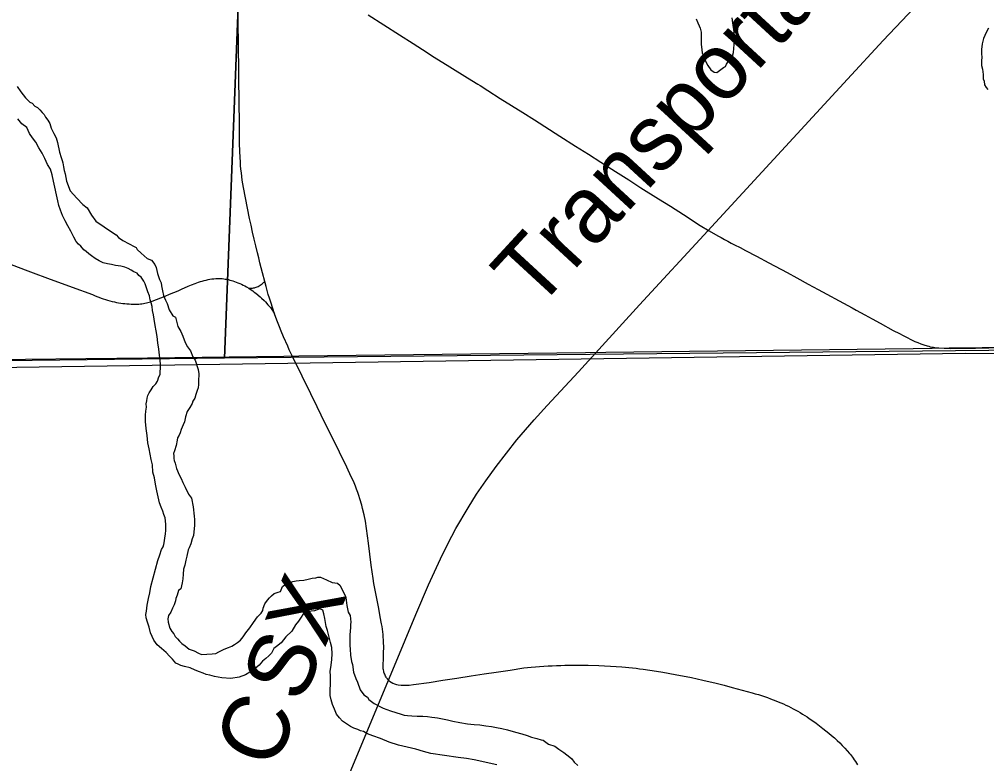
# Model space of a CAD drawing. Extents: x 0 to 34, y 0 to 23.3.
# Drawn here: x 5.259 to 6.084, y 18.802 to 19.437 of the extents above; entities that cross this region are included whole.
import ezdxf

# ---------------------------------------------------------------- set-up
doc = ezdxf.new("R2010")
doc.units = 0
for name, color, linetype in [('GM_X_City_Street', 7, 'Continuous'), ('GM_X_Corporation', 7, 'Continuous'), ('GM_X_Major_River', 7, 'Continuous'), ('GM_X_Minor_Lake', 7, 'Continuous'), ('GM_X_Minor_River', 7, 'Continuous'), ('GM_X_Rail_Line', 7, 'Continuous'), ('GM_X_Rail_Line_Text', 7, 'Continuous')]:
    doc.layers.add(name, color=color, linetype=linetype)

msp = doc.modelspace()

# ---------------------------------------------------------------- linework, layer by layer
at = {"layer": 'GM_X_City_Street'}
for points in [[(5.4919, 19.1494), (5.4904, 19.15245), (5.48914, 19.15528), (5.48783, 19.15825), (5.48428, 19.16626), (5.48218, 19.17109), (5.48072, 19.17477), (5.47909, 19.17901), (5.47778, 19.18273), (5.47658, 19.18605), (5.47328, 19.19597), (5.47224, 19.19925), (5.47124, 19.20254), (5.47028, 19.20585), (5.46937, 19.20916), (5.46823, 19.2135), (5.46621, 19.22096), (5.46511, 19.22522), (5.46406, 19.22947), (5.46306, 19.23375), (5.46208, 19.23802), (5.46062, 19.24388), (5.4592, 19.24975), (5.45783, 19.25564), (5.45652, 19.26154), (5.45525, 19.26744), (5.45347, 19.27617), (5.45174, 19.28492), (5.45005, 19.29367), (5.44954, 19.29682), (5.44906, 19.29998), (5.44864, 19.30315), (5.44826, 19.30632), (5.44793, 19.30949), (5.44764, 19.31267), (5.44739, 19.31586), (5.44718, 19.31904), (5.44672, 19.33103), (5.44654, 19.3478), (5.4462, 19.38694), (5.44602, 19.3986), (5.44593, 19.40958), (5.4458, 19.41891), (5.44558, 19.43147), (5.44588, 19.48928)], [(5.55657, 19.44119), (5.58338, 19.42403), (5.5949, 19.41672), (5.60294, 19.41158), (5.61286, 19.4051), (5.62622, 19.39671), (5.64133, 19.38724), (5.65004, 19.38196), (5.65218, 19.38079), (5.65865, 19.37653), (5.66913, 19.36978), (5.68841, 19.35766), (5.69835, 19.35141), (5.72008, 19.3375), (5.73349, 19.32915), (5.74445, 19.32222), (5.75505, 19.3154), (5.76762, 19.30749), (5.77891, 19.30024), (5.78931, 19.29355), (5.8044, 19.28406), (5.81469, 19.27769), (5.82555, 19.27063), (5.83992, 19.2614), (5.84752, 19.2569), (5.85497, 19.25254), (5.85777, 19.25095), (5.8606, 19.24938), (5.86345, 19.24786), (5.86631, 19.24637), (5.8692, 19.24491), (5.87398, 19.24244), (5.87853, 19.24009), (5.88798, 19.23506), (5.89849, 19.2294), (5.91411, 19.2211), (5.92241, 19.21654), (5.93217, 19.21125), (5.94059, 19.20672), (5.96585, 19.19306), (5.96953, 19.19108), (5.9732, 19.18909), (5.97686, 19.18707), (5.98051, 19.18503), (5.98674, 19.18167), (5.99365, 19.17786), (6.00471, 19.1718), (6.00993, 19.16907), (6.01322, 19.16733), (6.01653, 19.16563), (6.01986, 19.16397), (6.02321, 19.16235), (6.02578, 19.16132), (6.02836, 19.16035), (6.03095, 19.15943), (6.03357, 19.15856), (6.03497, 19.15819), (6.03638, 19.15787), (6.0378, 19.15758), (6.03922, 19.15733), (6.04022, 19.15719)], [(5.24439, 19.2309), (5.26383, 19.22351), (5.27067, 19.22095), (5.28272, 19.21645), (5.30386, 19.20864), (5.32116, 19.20234), (5.32296, 19.20155), (5.32478, 19.20079), (5.32662, 19.20007), (5.32848, 19.19939), (5.33034, 19.19874), (5.33222, 19.19813), (5.33411, 19.19756), (5.33601, 19.19702), (5.33792, 19.19653), (5.33985, 19.19607), (5.34177, 19.19566), (5.34352, 19.19533), (5.34528, 19.19505), (5.34704, 19.19481), (5.34881, 19.1946), (5.35058, 19.19444), (5.35236, 19.19432), (5.35414, 19.19423), (5.36077, 19.19431), (5.36206, 19.19442), (5.36335, 19.19456), (5.36463, 19.19476), (5.3659, 19.19498), (5.36717, 19.19525), (5.36843, 19.19555), (5.36967, 19.19589), (5.37091, 19.19627), (5.37213, 19.19668), (5.37585, 19.19812), (5.37956, 19.19957), (5.38326, 19.20106), (5.38695, 19.20257), (5.39064, 19.20411), (5.3943, 19.20568), (5.39717, 19.20697), (5.40293, 19.20946), (5.40584, 19.21064), (5.40876, 19.2118), (5.4117, 19.21292), (5.41329, 19.21344), (5.4149, 19.21392), (5.41653, 19.21435), (5.41816, 19.21475), (5.4198, 19.21511), (5.42145, 19.21542), (5.42311, 19.2157), (5.42477, 19.21593), (5.42645, 19.21612), (5.43185, 19.21596), (5.43319, 19.21581), (5.43453, 19.21562), (5.43587, 19.21539), (5.43719, 19.21512), (5.43851, 19.2148), (5.43981, 19.21445), (5.4411, 19.21406), (5.44389, 19.21307), (5.44539, 19.21248), (5.44686, 19.21184), (5.44832, 19.21117), (5.44976, 19.21047), (5.45118, 19.20973), (5.45258, 19.20894), (5.45452, 19.20777), (5.45665, 19.20637), (5.45796, 19.20544), (5.45925, 19.20448), (5.4605, 19.20349), (5.4642, 19.20044), (5.46539, 19.19938), (5.46771, 19.19718), (5.46882, 19.19604), (5.47097, 19.19368), (5.472, 19.19246), (5.473, 19.19123), (5.47491, 19.18867), (5.47582, 19.18737), (5.47658, 19.18605)], [(5.45452, 19.20777), (5.45782, 19.20792), (5.45858, 19.20804), (5.45939, 19.2082), (5.46017, 19.20841), (5.46095, 19.20866), (5.46172, 19.20894), (5.46252, 19.20928), (5.46336, 19.20976), (5.46423, 19.2103), (5.46508, 19.21087), (5.4659, 19.21148), (5.46671, 19.21212), (5.46753, 19.21288), (5.46823, 19.2135)], [(6.04022, 19.15719), (6.04209, 19.15696), (6.04353, 19.15683), (6.04829, 19.1565), (6.05354, 19.15638), (6.0627, 19.1565), (6.07482, 19.15672), (6.0864, 19.15694)], [(5.57482, 18.87249), (5.57293, 18.87435), (5.57226, 18.87519), (5.57181, 18.87584), (5.57137, 18.87666), (5.57096, 18.87749), (5.5706, 18.87835), (5.57027, 18.87922), (5.56998, 18.8801), (5.56974, 18.881), (5.56953, 18.8819), (5.56936, 18.88282), (5.56924, 18.88374), (5.56963, 18.8939), (5.56973, 18.89618), (5.5698, 18.90156), (5.56967, 18.90533), (5.56955, 18.90762), (5.56939, 18.9099), (5.56919, 18.91218), (5.56895, 18.91445), (5.56867, 18.91672), (5.56834, 18.91899), (5.56796, 18.92124), (5.56689, 18.92719), (5.5656, 18.93437), (5.56382, 18.94284), (5.56219, 18.95134), (5.56143, 18.9556), (5.56071, 18.95987), (5.55903, 18.97132), (5.5567, 18.99026), (5.55588, 18.99645), (5.55503, 19.00262), (5.55414, 19.0088), (5.55301, 19.01435), (5.55172, 19.01987), (5.55102, 19.02262), (5.54952, 19.02808), (5.5486, 19.03081), (5.54764, 19.03351), (5.54663, 19.0362), (5.54557, 19.03887), (5.54446, 19.04153), (5.54331, 19.04416), (5.54212, 19.04678), (5.53832, 19.05494), (5.53205, 19.0677), (5.526, 19.08003), (5.51989, 19.09243), (5.513, 19.10647), (5.50745, 19.11775), (5.50007, 19.13277), (5.4919, 19.1494)], [(5.57482, 18.87249), (5.57628, 18.87141), (5.57766, 18.87063), (5.57911, 18.86998), (5.58062, 18.8695), (5.58217, 18.86917), (5.58477, 18.86885), (5.59153, 18.86899), (5.59527, 18.86941), (5.60868, 18.8713), (5.62036, 18.8731), (5.63222, 18.87491), (5.64442, 18.87679), (5.65564, 18.87851), (5.6659, 18.88008), (5.67759, 18.88187), (5.68927, 18.88367), (5.69562, 18.88445), (5.69922, 18.88474), (5.70283, 18.885), (5.70643, 18.88522), (5.71004, 18.8854), (5.71365, 18.88554), (5.71726, 18.88565), (5.72083, 18.88581), (5.7244, 18.88592), (5.72797, 18.88599), (5.74434, 18.88591), (5.75347, 18.88571), (5.75835, 18.88549), (5.76323, 18.88524), (5.76811, 18.88494), (5.77298, 18.8846), (5.77603, 18.88438), (5.77908, 18.8841), (5.78212, 18.88379), (5.78517, 18.88343), (5.7882, 18.88302), (5.79123, 18.88257), (5.79686, 18.88174), (5.80249, 18.88085), (5.8081, 18.87991), (5.81843, 18.87811), (5.82314, 18.87726), (5.82785, 18.87636), (5.83254, 18.87542), (5.84214, 18.87323), (5.85345, 18.87066), (5.86041, 18.86885), (5.86735, 18.86701), (5.88425, 18.86233), (5.88692, 18.86163), (5.88957, 18.86087), (5.89221, 18.86007), (5.89484, 18.85922), (5.89744, 18.85832), (5.90004, 18.85737), (5.90224, 18.85656), (5.90444, 18.85571), (5.90662, 18.85483), (5.90878, 18.8539), (5.91093, 18.85295), (5.91307, 18.85195), (5.91518, 18.85092), (5.91932, 18.84881), (5.92334, 18.84663), (5.92532, 18.84549), (5.92728, 18.84432), (5.92923, 18.84311), (5.93115, 18.84187), (5.93305, 18.8406), (5.93601, 18.83851), (5.93895, 18.83638), (5.94185, 18.83421), (5.94472, 18.83199), (5.94719, 18.83001), (5.94963, 18.82799), (5.95205, 18.82595), (5.95444, 18.82387), (5.95681, 18.82177), (5.959, 18.8196), (5.96116, 18.81741), (5.96329, 18.81519), (5.96539, 18.81294), (5.96745, 18.81066), (5.9685, 18.80935), (5.97052, 18.80664), (5.97149, 18.80525), (5.97242, 18.80385), (5.97332, 18.80242), (5.97419, 18.80097)]]:
    msp.add_lwpolyline(points, dxfattribs=at)
at = {"layer": 'GM_X_Corporation'}
for points in [[(5.45957, 19.80759), (5.43395, 19.14795), (5.24646, 19.14582), (4.78713, 19.13995), (4.45259, 19.14027), (4.47622, 19.814)], [(6.42152, 19.79862), (6.3857, 19.15751), (6.17129, 19.1555), (5.68952, 19.15067), (5.43395, 19.14795), (5.45957, 19.80759)]]:
    msp.add_lwpolyline(points, close=True, dxfattribs=at)
for points in [[(5.24551, 19.147), (5.26411, 19.14723), (5.3154, 19.14785), (5.36812, 19.14849), (5.48464, 19.1499), (5.49736, 19.15006), (5.74211, 19.15303), (5.75935, 19.15324), (6.02184, 19.15642), (6.03783, 19.15669), (6.05234, 19.1568), (6.08065, 19.15718), (6.09974, 19.15731)], [(6.23604, 19.15166), (6.06613, 19.15209), (5.23691, 19.1397), (5.23636, 18.70079), (5.13711, 18.74297), (5.02141, 18.79476), (4.92447, 18.83583), (4.81911, 18.88057), (4.75344, 18.90995), (4.69763, 18.93874), (4.36556, 19.14119), (4.30853, 19.14086), (4.23217, 19.14046), (3.98447, 19.13892), (3.7645, 19.13876), (3.76259, 18.61079), (3.76116, 18.48429), (3.75759, 17.7551), (3.75472, 17.67325), (3.74851, 17.16605), (3.7478, 16.91973), (3.74851, 16.49941)]]:
    msp.add_lwpolyline(points, dxfattribs=at)
at = {"layer": 'GM_X_Major_River'}
for points in [[(5.25696, 19.38008), (5.26006, 19.37556), (5.26392, 19.37028), (5.26776, 19.36653), (5.26967, 19.36579), (5.27198, 19.36316), (5.27427, 19.36205), (5.27619, 19.36017), (5.27812, 19.35792), (5.28004, 19.35604), (5.28121, 19.35377), (5.28314, 19.35114), (5.28469, 19.3485), (5.28589, 19.34433), (5.28822, 19.3398), (5.29017, 19.33602), (5.29136, 19.33224), (5.29298, 19.3239)], [(5.36714, 19.10896), (5.36748, 19.11162), (5.36783, 19.11391), (5.36856, 19.1162), (5.36967, 19.11849), (5.37115, 19.12117), (5.37301, 19.12385), (5.37526, 19.12616), (5.37675, 19.12846), (5.37784, 19.13227), (5.37895, 19.13418), (5.37892, 19.13646), (5.37926, 19.13951), (5.37921, 19.14331), (5.37791, 19.15583), (5.37708, 19.16114), (5.37625, 19.16645), (5.37543, 19.17138), (5.37461, 19.17593), (5.37378, 19.18124), (5.37335, 19.18504), (5.37254, 19.18883), (5.37212, 19.19224), (5.37132, 19.19527), (5.37053, 19.19792), (5.36972, 19.20133), (5.36854, 19.20474), (5.36736, 19.20815), (5.36617, 19.21155), (5.36501, 19.21382), (5.36268, 19.21721), (5.36077, 19.2187), (5.35923, 19.22059), (5.35655, 19.2217), (5.35426, 19.22319), (5.35158, 19.22467), (5.34891, 19.22578), (5.34549, 19.2265), (5.34092, 19.2272), (5.3375, 19.22792), (5.33408, 19.22864), (5.33027, 19.22935), (5.32683, 19.23121), (5.32339, 19.23307), (5.32033, 19.23531), (5.31803, 19.23718), (5.31573, 19.23905), (5.31381, 19.24055), (5.31111, 19.24356), (5.30919, 19.24543), (5.30726, 19.24769), (5.30532, 19.25147), (5.3026, 19.25637), (5.30026, 19.2609), (5.29792, 19.26544), (5.29559, 19.26997), (5.29401, 19.27451), (5.29244, 19.27829), (5.29163, 19.28246), (5.288, 19.29913), (5.28679, 19.30444), (5.28521, 19.30936), (5.28288, 19.31351), (5.28054, 19.31842), (5.2782, 19.32296), (5.27548, 19.32748), (5.27276, 19.33239), (5.27006, 19.33616), (5.26735, 19.33992), (5.26501, 19.34484), (5.26079, 19.3482), (5.25733, 19.35234)], [(5.29298, 19.3239), (5.29456, 19.31936), (5.29536, 19.31671), (5.29576, 19.31481), (5.29657, 19.3114), (5.29698, 19.30837), (5.29778, 19.30534), (5.299, 19.29927), (5.30214, 19.29095), (5.30792, 19.28456), (5.31292, 19.2793), (5.31676, 19.27631), (5.32025, 19.27027), (5.32411, 19.265), (5.33828, 19.25529), (5.34134, 19.25343), (5.34327, 19.25117), (5.34709, 19.24856), (5.35245, 19.24559), (5.35665, 19.24336), (5.35856, 19.24262), (5.35934, 19.24073), (5.36279, 19.23773), (5.36779, 19.23323), (5.3716, 19.23176), (5.3743, 19.22799), (5.37548, 19.22535), (5.37668, 19.22042), (5.37827, 19.21512), (5.37982, 19.21248), (5.38023, 19.20982), (5.38105, 19.20565), (5.38186, 19.20148), (5.38343, 19.1977), (5.38499, 19.19468), (5.38657, 19.18938), (5.38968, 19.1841), (5.39197, 19.18299), (5.39397, 19.17503), (5.39668, 19.17088), (5.39825, 19.16672), (5.40022, 19.16143), (5.40217, 19.15765), (5.40487, 19.15426), (5.40683, 19.14935), (5.40877, 19.14633), (5.41153, 19.13838), (5.41196, 19.13459), (5.41166, 19.12851), (5.41169, 19.12547), (5.41135, 19.1228), (5.41062, 19.12051), (5.40953, 19.11708), (5.40843, 19.11403), (5.40695, 19.11135), (5.40621, 19.10944), (5.40436, 19.106), (5.40213, 19.10255), (5.40067, 19.09797), (5.39959, 19.09378), (5.39848, 19.0911), (5.39702, 19.08729), (5.39592, 19.08423), (5.39519, 19.08232), (5.3937, 19.08002), (5.39334, 19.07812), (5.39264, 19.07355), (5.39119, 19.06897), (5.39046, 19.06668), (5.39048, 19.06478), (5.39051, 19.06251), (5.39092, 19.06061), (5.39171, 19.05834), (5.3929, 19.05379), (5.39525, 19.0485), (5.3968, 19.04548), (5.39837, 19.04208), (5.40032, 19.03792), (5.40305, 19.03188), (5.40576, 19.02849), (5.40699, 19.02128), (5.40785, 19.01332), (5.40827, 19.01028), (5.40834, 19.00534), (5.40799, 19.00268), (5.40731, 18.99659), (5.40621, 18.99391), (5.40513, 18.98972), (5.40365, 18.98628), (5.40292, 18.98437), (5.40185, 18.97904), (5.40076, 18.97561), (5.40005, 18.97142), (5.39896, 18.96798), (5.39863, 18.9638), (5.39831, 18.95962), (5.39759, 18.95619), (5.39652, 18.95123), (5.39465, 18.94969), (5.39356, 18.94588), (5.39246, 18.94282)], [(5.52401, 18.86464), (5.52432, 18.86996), (5.52427, 18.87376), (5.52423, 18.8768), (5.52418, 18.8806), (5.52487, 18.88593), (5.52557, 18.89087), (5.52588, 18.89582), (5.52543, 18.90113), (5.52424, 18.9053), (5.52344, 18.90871), (5.52263, 18.91212), (5.52183, 18.91553), (5.52065, 18.91894), (5.52022, 18.92235), (5.51942, 18.92576), (5.5186, 18.92993), (5.5178, 18.93296), (5.51514, 18.93407), (5.5106, 18.93249), (5.50227, 18.93163), (5.49929, 18.92703), (5.49706, 18.92359), (5.49444, 18.92052), (5.49148, 18.91516), (5.48623, 18.91015), (5.48212, 18.90516), (5.47837, 18.90208), (5.47612, 18.90015), (5.47389, 18.89632), (5.47164, 18.89401), (5.46902, 18.8917), (5.46639, 18.88939), (5.4634, 18.88593), (5.46002, 18.88323), (5.45551, 18.88013), (5.45174, 18.87781), (5.44646, 18.87584), (5.43926, 18.87462), (5.43167, 18.87528), (5.4252, 18.87634), (5.42139, 18.87744), (5.41835, 18.87816), (5.41568, 18.87927), (5.41263, 18.88037), (5.40881, 18.88184), (5.40462, 18.88369), (5.39967, 18.88477), (5.39662, 18.88587), (5.39433, 18.88698), (5.39242, 18.88772), (5.38934, 18.8911), (5.38703, 18.89373), (5.38395, 18.89674), (5.38012, 18.90011), (5.37628, 18.90348), (5.37357, 18.90725), (5.37083, 18.91368), (5.36963, 18.9186), (5.36806, 18.92276), (5.36687, 18.92655), (5.36683, 18.92921), (5.36717, 18.93225), (5.36787, 18.9372), (5.36893, 18.94291), (5.37, 18.94787), (5.37107, 18.9532), (5.37685, 18.97531), (5.37869, 18.98028), (5.38015, 18.98485), (5.38163, 18.98715), (5.38199, 18.98906), (5.38271, 18.99211), (5.38305, 18.99477), (5.38339, 18.99781), (5.38373, 19.00124), (5.38368, 19.00428), (5.38366, 19.00618), (5.38362, 19.00922), (5.38321, 19.01187), (5.38203, 19.01452), (5.38123, 19.01755), (5.37967, 19.02095), (5.37848, 19.02473), (5.37728, 19.02966), (5.37607, 19.03497), (5.37486, 19.04065), (5.37403, 19.04596), (5.37283, 19.05089), (5.37237, 19.05696), (5.37117, 19.06151), (5.37036, 19.06606), (5.36954, 19.07061), (5.36833, 19.07591), (5.36787, 19.08199), (5.36703, 19.08806), (5.36657, 19.09413), (5.3665, 19.09945), (5.36684, 19.10287), (5.36717, 19.1063), (5.36714, 19.10896)], [(5.39246, 18.94282), (5.3921, 18.94092), (5.39101, 18.93748), (5.38953, 18.93481), (5.38805, 18.93137), (5.3862, 18.92831), (5.38547, 18.92564), (5.38589, 18.9226), (5.3871, 18.91768), (5.38903, 18.91466), (5.39057, 18.91278), (5.39174, 18.91052), (5.39366, 18.90864), (5.39559, 18.90638), (5.39751, 18.9045), (5.40019, 18.90264), (5.40365, 18.89964), (5.40784, 18.89817), (5.41166, 18.89632), (5.41433, 18.89521), (5.42343, 18.8957), (5.42646, 18.89612), (5.4291, 18.89729), (5.43362, 18.89963), (5.4374, 18.90119), (5.44004, 18.90237), (5.4423, 18.90353), (5.44493, 18.90547), (5.44756, 18.9074), (5.4498, 18.91009), (5.45204, 18.91353), (5.4554, 18.91775), (5.45875, 18.92236), (5.4621, 18.92734), (5.4651, 18.93041), (5.46658, 18.93271), (5.46694, 18.93462), (5.46841, 18.93844), (5.47064, 18.9415), (5.47214, 18.94342), (5.47401, 18.94534), (5.47626, 18.94727), (5.47966, 18.94845), (5.48155, 18.94886), (5.48339, 18.95306), (5.48715, 18.95577), (5.49206, 18.95735), (5.49509, 18.95814), (5.49774, 18.95818), (5.50153, 18.9586), (5.50532, 18.95941), (5.50872, 18.96021), (5.51175, 18.96063), (5.51364, 18.96103), (5.51592, 18.96106), (5.52088, 18.95884), (5.52584, 18.95662), (5.53041, 18.95592), (5.53271, 18.95405), (5.53428, 18.95027), (5.53622, 18.94649), (5.5374, 18.94384), (5.53824, 18.93701), (5.53946, 18.93133), (5.54101, 18.92831), (5.54185, 18.92262), (5.54149, 18.92071), (5.54153, 18.91805), (5.54119, 18.91501), (5.54085, 18.91196), (5.54092, 18.90664), (5.54097, 18.90284), (5.54101, 18.8998), (5.54146, 18.89449), (5.54228, 18.88918), (5.54308, 18.88653), (5.54392, 18.88008), (5.54589, 18.87478), (5.54745, 18.87138), (5.54981, 18.86495), (5.5529, 18.86081), (5.55597, 18.85857), (5.55713, 18.85668), (5.56173, 18.85332), (5.56937, 18.84923), (5.57547, 18.84703), (5.58004, 18.84556), (5.58462, 18.8441), (5.58728, 18.84337), (5.58994, 18.84302), (5.59374, 18.84269), (5.5983, 18.84237), (5.60323, 18.84243), (5.60703, 18.84209), (5.61083, 18.84176), (5.61349, 18.84141), (5.61577, 18.84106), (5.62414, 18.83926), (5.62871, 18.83818), (5.63479, 18.83712), (5.64126, 18.83605)], [(5.66638, 18.80102), (5.65991, 18.80246), (5.65344, 18.8039), (5.64697, 18.80534), (5.64051, 18.8064), (5.63329, 18.80707), (5.6101, 18.81059), (5.60362, 18.81241), (5.59715, 18.81423), (5.58991, 18.81604), (5.5823, 18.81785), (5.5743, 18.82041), (5.56705, 18.82336), (5.56057, 18.82556), (5.55599, 18.82741), (5.55255, 18.82927), (5.54989, 18.82999), (5.5476, 18.8311), (5.54417, 18.8322), (5.54149, 18.83369), (5.53805, 18.83593), (5.5346, 18.83816), (5.53191, 18.84117), (5.52959, 18.84418), (5.52764, 18.84834), (5.52607, 18.8525), (5.52488, 18.85629), (5.52407, 18.86008), (5.52401, 18.86464)], [(5.64126, 18.83605), (5.64696, 18.83536), (5.6519, 18.83505), (5.65684, 18.83434), (5.66178, 18.83365), (5.66596, 18.83294), (5.67053, 18.83185), (5.67548, 18.83077), (5.68233, 18.82896), (5.68766, 18.8275), (5.69224, 18.82604), (5.69605, 18.82456), (5.70062, 18.82348), (5.70405, 18.82238), (5.70595, 18.82203), (5.71055, 18.81866), (5.71588, 18.81683), (5.71933, 18.81421), (5.72354, 18.8116), (5.72623, 18.80935), (5.72853, 18.80748), (5.73044, 18.80599), (5.73237, 18.80335), (5.73545, 18.80035)]]:
    msp.add_lwpolyline(points, dxfattribs=at)
at = {"layer": 'GM_X_Minor_Lake'}
msp.add_lwpolyline([(5.83639, 19.43773), (5.83795, 19.43433), (5.83913, 19.43169), (5.83991, 19.42979), (5.84071, 19.42638), (5.84075, 19.42372), (5.84079, 19.42069), (5.84085, 19.41575), (5.84129, 19.41157), (5.84171, 19.40854), (5.84249, 19.40664), (5.84407, 19.4021), (5.8464, 19.39795), (5.8491, 19.39419), (5.85178, 19.39232), (5.85406, 19.39197), (5.8597, 19.39622), (5.86159, 19.397), (5.86232, 19.39891), (5.86455, 19.40236), (5.86643, 19.4039), (5.86754, 19.40581), (5.86826, 19.40886), (5.8686, 19.41229), (5.86893, 19.41571), (5.86888, 19.41951), (5.86884, 19.42293), (5.86879, 19.42673), (5.86836, 19.43052), (5.86793, 19.43432), (5.86712, 19.43849)], dxfattribs=at)
at = {"layer": 'GM_X_Minor_River'}
msp.add_lwpolyline([(6.08617, 19.42978), (6.08395, 19.42595), (6.08174, 19.42098), (6.08066, 19.41641), (6.07996, 19.41146), (6.08001, 19.40766), (6.08042, 19.40538), (6.08009, 19.40158), (6.08014, 19.39778), (6.08094, 19.39475), (6.08138, 19.3902), (6.08143, 19.3864), (6.08221, 19.38451), (6.08263, 19.38147), (6.08418, 19.37921), (6.08534, 19.37732)], dxfattribs=at)
at = {"layer": 'GM_X_Rail_Line'}
msp.add_lwpolyline([(5.5407, 18.79338), (5.58801, 18.90728), (5.59706, 18.92932), (5.60788, 18.95469), (5.61811, 18.97682), (5.62441, 18.98971), (5.63139, 19.00269), (5.64182, 19.0202), (5.64909, 19.032), (5.65696, 19.04351), (5.66582, 19.05561), (5.67447, 19.06692), (5.68352, 19.07823), (5.6908, 19.08679), (5.69827, 19.09554), (5.70919, 19.10774), (5.73595, 19.13646), (5.78818, 19.19371), (5.8465, 19.25676), (5.96581, 19.3863), (5.99621, 19.41935), (6.02798, 19.45269), (6.09181, 19.52302)], dxfattribs=at)

# ---------------------------------------------------------------- texts
at = {"layer": 'GM_X_Rail_Line_Text'}
for s, height, rotation, p in [('Transportation,', 0.0566288, 47.36604, (5.69989, 19.18765)), ('X', 0.05663, 67.28786, (5.51927, 18.8998)), ('S', 0.05663, 67.55313, (5.49957, 18.85213)), ('C', 0.05663, 67.57166, (5.47605, 18.79514))]:
    msp.add_text(s, height=height, rotation=rotation, dxfattribs=at).set_placement(p)

doc.saveas('drawing.dxf')
